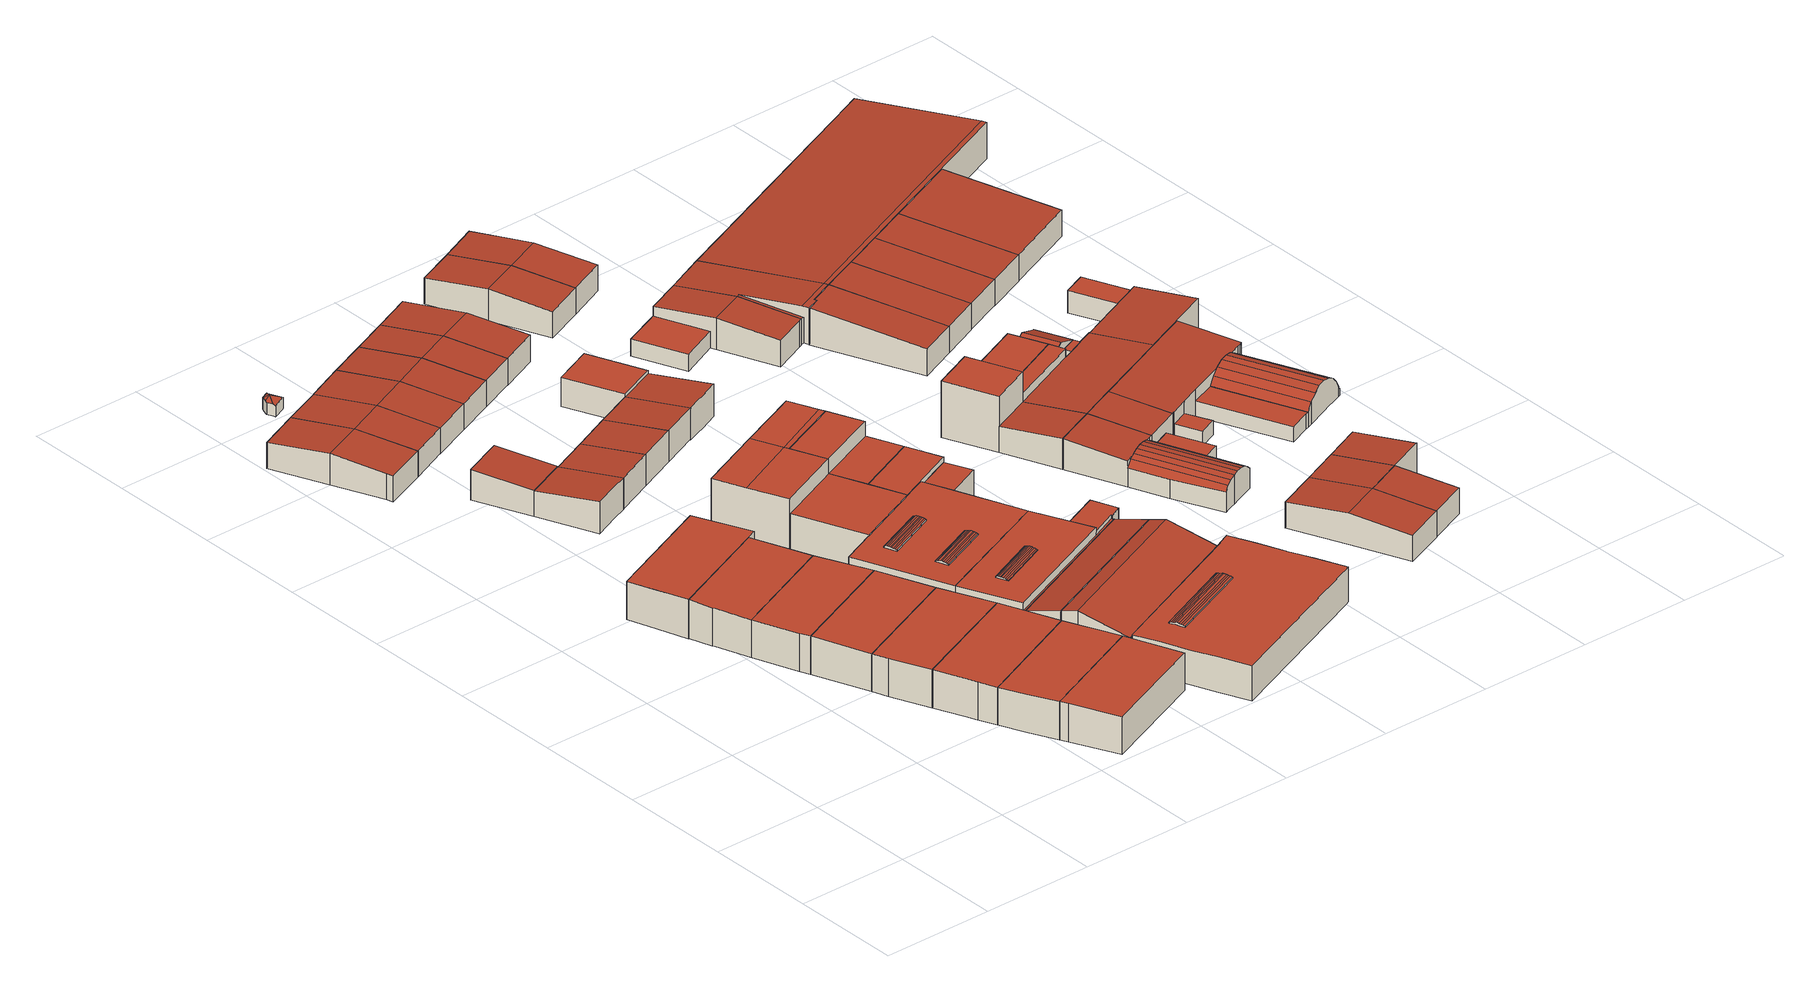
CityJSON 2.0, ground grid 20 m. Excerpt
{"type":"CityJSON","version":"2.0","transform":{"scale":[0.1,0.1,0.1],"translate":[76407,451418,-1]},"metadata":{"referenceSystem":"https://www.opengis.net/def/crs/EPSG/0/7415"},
"CityObjects":{
"building1":{"type":"Building","attributes":{"Volume":1562.46,"Dakoppervlakte":228.52,"Muuroppervlakte":434.04,"Vloeroppervlakte":228.46,"hoogte_Z_max_in_m_NAP":7.03,"GEB_DOEL":"industriefunctie","dateOfConstruction":"1996-01-01","measuredHeight":6.96},"geometry":[{"type":"Solid","lod":"2","boundaries":[[[[0,1,2,3,4,5]],[[6,7,8,9,10,11]],[[10,2,1,11]],[[0,6,11,1]],[[0,5,7,6]],[[3,9,8,7,5,4]],[[3,2,10,9]]]],"semantics":{"surfaces":[{"type":"GroundSurface"},{"type":"RoofSurface"},{"type":"WallSurface"}],"values":[[0,1,2,2,2,2,2]]}}]},
"building2":{"type":"Building","attributes":{"Volume":1668.75,"Dakoppervlakte":241.61,"Muuroppervlakte":456.11,"Vloeroppervlakte":241.54,"hoogte_Z_max_in_m_NAP":7.03,"GEB_DOEL":"industriefunctie","dateOfConstruction":"1996-01-01","measuredHeight":7.04},"geometry":[{"type":"MultiSurface","lod":"2","boundaries":[[[12,13,14,15,16,17]],[[6,11,18,19,20,21]],[[18,11,6,15,14,13]],[[15,6,20,17,16]],[[17,20,19,12]],[[18,13,12,19]]],"semantics":{"surfaces":[{"type":"GroundSurface"},{"type":"RoofSurface"},{"type":"WallSurface"}],"values":[0,1,2,2,2,2]}}]},
"building3":{"type":"Building","attributes":{"Volume":1517.01,"Dakoppervlakte":223.71,"Muuroppervlakte":431.22,"Vloeroppervlakte":223.69,"hoogte_Z_max_in_m_NAP":6.96,"GEB_DOEL":"industriefunctie","dateOfConstruction":"1996-01-01","measuredHeight":6.87},"geometry":[{"type":"Solid","lod":"2","boundaries":[[[[22,3,2,23,24]],[[25,26,27,10,9]],[[9,3,22,25]],[[25,22,24,26]],[[24,23,27,26]],[[27,23,2,10]],[[3,9,10,2]]]],"semantics":{"surfaces":[{"type":"GroundSurface"},{"type":"RoofSurface"},{"type":"WallSurface"}],"values":[[0,1,2,2,2,2,2]]}}]},
"building4":{"type":"Building","attributes":{"Volume":905.17,"Dakoppervlakte":177.98,"Muuroppervlakte":297.05,"Vloeroppervlakte":177.19,"hoogte_Z_max_in_m_NAP":5.6,"GEB_DOEL":"industriefunctie","dateOfConstruction":"1979-01-01","measuredHeight":5.62},"geometry":[{"type":"Solid","lod":"2","boundaries":[[[[28,29,30,31,32,33,34]],[[35,36,37,38,39]],[[40,36,35,41]],[[29,28,37,36]],[[28,34,38,37]],[[35,39,33,32,31,41]],[[31,30,40,41]],[[30,29,36,40]],[[34,33,39,38]]]],"semantics":{"surfaces":[{"type":"GroundSurface"},{"type":"RoofSurface"},{"type":"WallSurface"}],"values":[[0,1,1,2,2,2,2,2,2]]}}]},
"building5":{"type":"Building","attributes":{"Volume":1539.2,"Dakoppervlakte":227.46,"Muuroppervlakte":435.31,"Vloeroppervlakte":227.43,"hoogte_Z_max_in_m_NAP":6.96,"GEB_DOEL":"industriefunctie","dateOfConstruction":"1996-01-01","measuredHeight":6.85},"geometry":[{"type":"Solid","lod":"2","boundaries":[[[[24,23,42,43]],[[26,44,45,27]],[[24,43,44,26]],[[43,42,45,44]],[[45,42,23,27]],[[23,24,26,27]]]],"semantics":{"surfaces":[{"type":"GroundSurface"},{"type":"RoofSurface"},{"type":"WallSurface"}],"values":[[0,1,2,2,2,2]]}}]},
"building6":{"type":"Building","attributes":{"Volume":1567.05,"Dakoppervlakte":229.56,"Muuroppervlakte":441.55,"Vloeroppervlakte":229.5,"hoogte_Z_max_in_m_NAP":7.03,"GEB_DOEL":"industriefunctie","dateOfConstruction":"1996-01-01","measuredHeight":6.94},"geometry":[{"type":"Solid","lod":"2","boundaries":[[[[46,47,48,43,42]],[[45,44,49,50,51]],[[47,46,51,50]],[[46,42,45,51]],[[42,43,44,45]],[[48,49,44,43]],[[49,48,47,50]]]],"semantics":{"surfaces":[{"type":"GroundSurface"},{"type":"RoofSurface"},{"type":"WallSurface"}],"values":[[0,1,2,2,2,2,2]]}}]},
"building7":{"type":"Building","attributes":{"Volume":1634.82,"Dakoppervlakte":240.59,"Muuroppervlakte":446.37,"Vloeroppervlakte":240.53,"hoogte_Z_max_in_m_NAP":7.03,"GEB_DOEL":"industriefunctie","dateOfConstruction":"1996-01-01","measuredHeight":6.92},"geometry":[{"type":"Solid","lod":"2","boundaries":[[[[46,52,53,54,55,47]],[[56,57,58,59,51,50]],[[53,52,59,58]],[[59,52,46,51]],[[47,50,51,46]],[[54,57,56,50,47,55]],[[54,53,58,57]]]],"semantics":{"surfaces":[{"type":"GroundSurface"},{"type":"RoofSurface"},{"type":"WallSurface"}],"values":[[0,1,2,2,2,2,2]]}}]},
"building8":{"type":"Building","attributes":{"Volume":1538.83,"Dakoppervlakte":227.59,"Muuroppervlakte":435.16,"Vloeroppervlakte":227.54,"hoogte_Z_max_in_m_NAP":7.02,"GEB_DOEL":"industriefunctie","dateOfConstruction":"1996-01-01","measuredHeight":6.88},"geometry":[{"type":"Solid","lod":"2","boundaries":[[[[53,52,60,61,62]],[[58,63,64,65,59]],[[61,60,65,64]],[[60,52,59,65]],[[59,52,53,58]],[[64,63,58,53,62,61]]]],"semantics":{"surfaces":[{"type":"GroundSurface"},{"type":"RoofSurface"},{"type":"WallSurface"}],"values":[[0,1,2,2,2,2]]}}]},
"building9":{"type":"Building","attributes":{"Volume":1513.69,"Dakoppervlakte":223.94,"Muuroppervlakte":430.21,"Vloeroppervlakte":223.88,"hoogte_Z_max_in_m_NAP":7.02,"GEB_DOEL":"industriefunctie","dateOfConstruction":"1979-01-01","measuredHeight":6.87},"geometry":[{"type":"Solid","lod":"2","boundaries":[[[[66,67,61,60,68]],[[69,70,71,65,64]],[[67,66,70,69]],[[66,68,71,70]],[[71,68,60,65]],[[61,64,65,60]],[[61,67,69,64]]]],"semantics":{"surfaces":[{"type":"GroundSurface"},{"type":"RoofSurface"},{"type":"WallSurface"}],"values":[[0,1,2,2,2,2,2]]}}]},
"building10":{"type":"Building","attributes":{"Volume":853.48,"Dakoppervlakte":167.11,"Muuroppervlakte":293.82,"Vloeroppervlakte":166.37,"hoogte_Z_max_in_m_NAP":5.6,"GEB_DOEL":"industriefunctie","dateOfConstruction":"1979-01-01","measuredHeight":5.64},"geometry":[{"type":"Solid","lod":"2","boundaries":[[[[72,73,74,33,32,31]],[[75,35,39,76]],[[35,75,77,41]],[[33,74,76,39]],[[72,31,41,77]],[[32,35,41,31]],[[76,74,73,72,77,75]],[[32,33,39,35]]]],"semantics":{"surfaces":[{"type":"GroundSurface"},{"type":"RoofSurface"},{"type":"WallSurface"}],"values":[[0,1,1,2,2,2,2,2]]}}]},
"building11":{"type":"Building","attributes":{"Volume":15.97,"Dakoppervlakte":7.86,"Muuroppervlakte":21.62,"Vloeroppervlakte":6.71,"hoogte_Z_max_in_m_NAP":3.51,"GEB_DOEL":"onbekend","dateOfConstruction":"1981-01-01","measuredHeight":2.93},"geometry":[{"type":"Solid","lod":"2","boundaries":[[[[78,79,80,81,82,83,84,85,86,87]],[[88,89,90,91]],[[89,88,92,93]],[[88,94,92]],[[95,94,88,96]],[[91,97,98,96,88]],[[94,95,86,85,84,83,93,92]],[[81,90,89,93,83,82]],[[97,91,90,81,80,79]],[[97,79,78,98]],[[96,98,78,87]],[[87,86,95,96]]]],"semantics":{"surfaces":[{"type":"GroundSurface"},{"type":"RoofSurface"},{"type":"WallSurface"}],"values":[[0,1,1,1,1,1,2,2,2,2,2,2]]}}]},
"building12":{"type":"Building","attributes":{"Volume":902.67,"Dakoppervlakte":175.82,"Muuroppervlakte":318.21,"Vloeroppervlakte":175.08,"hoogte_Z_max_in_m_NAP":5.71,"GEB_DOEL":"industriefunctie","dateOfConstruction":"1979-01-01","measuredHeight":5.74},"geometry":[{"type":"Solid","lod":"2","boundaries":[[[[99,100,101,102,103,104,105,106,107]],[[108,109,110,111,112,113,114]],[[115,116,117,118]],[[106,105,114,113]],[[107,106,113,112]],[[109,108,102,101,100,110]],[[105,104,118,117,114]],[[104,103,115,118]],[[103,102,108,116,115]],[[114,117,116,108]],[[99,107,112,111,110,100]]]],"semantics":{"surfaces":[{"type":"GroundSurface"},{"type":"RoofSurface"},{"type":"WallSurface"}],"values":[[0,1,1,2,2,2,2,2,2,2,2]]}}]},
"building13":{"type":"Building","attributes":{"Volume":882.62,"Dakoppervlakte":172.39,"Muuroppervlakte":296.87,"Vloeroppervlakte":171.62,"hoogte_Z_max_in_m_NAP":5.6,"GEB_DOEL":"industriefunctie","dateOfConstruction":"1979-01-01","measuredHeight":5.66},"geometry":[{"type":"Solid","lod":"2","boundaries":[[[[119,120,121,122,123,124,125]],[[126,75,76,127]],[[128,129,77,75,126]],[[128,125,124,123,77,129]],[[121,120,127,76]],[[119,126,127,120]],[[77,123,122,121,76,75]],[[126,119,125,128]]]],"semantics":{"surfaces":[{"type":"GroundSurface"},{"type":"RoofSurface"},{"type":"WallSurface"}],"values":[[0,1,1,2,2,2,2,2]]}}]},
"building14":{"type":"Building","attributes":{"Volume":425.52,"Dakoppervlakte":84.52,"Muuroppervlakte":189.21,"Vloeroppervlakte":84.07,"hoogte_Z_max_in_m_NAP":5.71,"GEB_DOEL":"industriefunctie","dateOfConstruction":"1979-01-01","measuredHeight":5.64},"geometry":[{"type":"Solid","lod":"2","boundaries":[[[[130,131,132,133]],[[113,112,134,135]],[[130,133,135,134]],[[132,113,135,133]],[[132,131,112,113]],[[131,130,134,112]]]],"semantics":{"surfaces":[{"type":"GroundSurface"},{"type":"RoofSurface"},{"type":"WallSurface"}],"values":[[0,1,2,2,2,2]]}}]},
"building15":{"type":"Building","attributes":{"Volume":1717.06,"Dakoppervlakte":177.05,"Muuroppervlakte":515.59,"Vloeroppervlakte":177.04,"hoogte_Z_max_in_m_NAP":9.64,"GEB_DOEL":"industriefunctie - woonfunctie","dateOfConstruction":"1997-01-01","measuredHeight":9.72},"geometry":[{"type":"Solid","lod":"2","boundaries":[[[[136,137,138,139,140,141,142]],[[143,144,145,146,147]],[[148,149,147,146]],[[136,142,149,148]],[[149,142,141,140,143,147]],[[144,143,140,139]],[[136,148,146,145,144,139,138,137]]]],"semantics":{"surfaces":[{"type":"GroundSurface"},{"type":"RoofSurface"},{"type":"WallSurface"}],"values":[[0,1,1,2,2,2,2]]}}]},
"building16":{"type":"Building","attributes":{"Volume":850.98,"Dakoppervlakte":166.05,"Muuroppervlakte":294.54,"Vloeroppervlakte":165.32,"hoogte_Z_max_in_m_NAP":5.6,"GEB_DOEL":"industriefunctie","dateOfConstruction":"1979-01-01","measuredHeight":5.66},"geometry":[{"type":"Solid","lod":"2","boundaries":[[[[150,120,119,125,151,152]],[[153,126,127,154]],[[128,126,153,155]],[[120,150,154,127]],[[151,125,128,155]],[[119,126,128,125]],[[154,150,152,151,155,153]],[[119,120,127,126]]]],"semantics":{"surfaces":[{"type":"GroundSurface"},{"type":"RoofSurface"},{"type":"WallSurface"}],"values":[[0,1,1,2,2,2,2,2]]}}]},
"building17":{"type":"Building","attributes":{"Volume":1234,"Dakoppervlakte":177.15,"Muuroppervlakte":370.9,"Vloeroppervlakte":177.14,"hoogte_Z_max_in_m_NAP":7.04,"GEB_DOEL":"industriefunctie","dateOfConstruction":"1997-01-01","measuredHeight":7.05},"geometry":[{"type":"Solid","lod":"2","boundaries":[[[[156,157,158,159]],[[160,161,162,163]],[[160,156,159,161]],[[159,158,162,161]],[[157,163,162,158]],[[157,156,160,163]]]],"semantics":{"surfaces":[{"type":"GroundSurface"},{"type":"RoofSurface"},{"type":"WallSurface"}],"values":[[0,1,2,2,2,2]]}}]},
"building18":{"type":"Building","attributes":{"Volume":441.19,"Dakoppervlakte":87.61,"Muuroppervlakte":192.04,"Vloeroppervlakte":87.15,"hoogte_Z_max_in_m_NAP":5.71,"GEB_DOEL":"industriefunctie","dateOfConstruction":"1979-01-01","measuredHeight":5.64},"geometry":[{"type":"Solid","lod":"2","boundaries":[[[[133,164,165,130]],[[135,134,166,167]],[[134,135,133,130]],[[166,134,130,165]],[[167,166,165,164]],[[164,133,135,167]]]],"semantics":{"surfaces":[{"type":"GroundSurface"},{"type":"RoofSurface"},{"type":"WallSurface"}],"values":[[0,1,2,2,2,2]]}}]},
"building19":{"type":"Building","attributes":{"Volume":3288.08,"Dakoppervlakte":493.2,"Muuroppervlakte":681.12,"Vloeroppervlakte":491.87,"hoogte_Z_max_in_m_NAP":7.22,"GEB_DOEL":"industriefunctie","dateOfConstruction":"1999-01-01","measuredHeight":7.23},"geometry":[{"type":"Solid","lod":"2","boundaries":[[[[168,159,158,169,170,171,172,173,174]],[[175,176,177,178,179,180,181],[182,183,184,185],[186,187,188,189,190]],[[191,192,193,194]],[[193,195,196,194]],[[196,195,197,198]],[[199,198,197,200]],[[201,202,203,204]],[[203,205,206,204]],[[205,207,208,206]],[[192,191,208,207]],[[209,210,211,212]],[[213,211,210,214]],[[214,215,216,213]],[[216,215,217,218]],[[218,217,219,220]],[[221,220,219,222]],[[223,224,221,222]],[[225,226,224,223]],[[227,228,229,230]],[[168,174,179,178]],[[174,173,180,179]],[[173,172,228,181,180]],[[159,168,178,177,176,175,227,169,158]],[[195,193,189,188,200,197]],[[199,200,188,187]],[[208,191,194,196,198,199,187,186,201,204,206]],[[202,201,186,190]],[[207,205,203,202,190,189,193,192]],[[219,217,215,214,210,209,182,185,225,223,222]],[[225,185,184,226]],[[216,218,220,221,224,226,184,183,212,211,213]],[[227,230,170,169]],[[171,229,228,172]],[[229,171,170,230]],[[181,228,227,175]],[[212,183,182,209]]]],"semantics":{"surfaces":[{"type":"GroundSurface"},{"type":"RoofSurface"},{"type":"WallSurface"}],"values":[[0,1,1,1,1,1,1,1,1,1,1,1,1,1,1,1,1,1,1,2,2,2,2,2,2,2,2,2,2,2,2,2,2,2,2,2]]}}]},
"building20":{"type":"Building","attributes":{"Volume":2212.29,"Dakoppervlakte":337.2,"Muuroppervlakte":584.91,"Vloeroppervlakte":336.51,"hoogte_Z_max_in_m_NAP":7.07,"GEB_DOEL":"industriefunctie","dateOfConstruction":"1999-01-01","measuredHeight":7.04},"geometry":[{"type":"Solid","lod":"2","boundaries":[[[[231,232,174,173,233,234,235,236,237]],[[238,180,179,239,240],[241,242,243,244,245]],[[246,247,248,249]],[[250,249,248,251]],[[250,251,252,253]],[[253,252,254,255]],[[256,257,255,254]],[[257,256,258,259]],[[259,258,260,261]],[[262,247,246,263]],[[264,265,266,267,268,269]],[[270,271,272,273,274,275]],[[179,180,173,174]],[[174,232,272,239,179]],[[233,173,180,238,269]],[[256,254,252,251,248,241,245,260,258]],[[260,245,244,261]],[[250,253,255,257,259,261,244,243,263,246,249]],[[262,263,243,242]],[[262,242,241,248,247]],[[234,233,269,268]],[[234,268,267,235]],[[232,231,273,272]],[[231,237,274,273]],[[237,236,275,274]],[[264,271,270,265]],[[275,266,265,270]],[[240,239,272,271,264]],[[269,238,240,264]],[[236,235,267,266,275]]]],"semantics":{"surfaces":[{"type":"GroundSurface"},{"type":"RoofSurface"},{"type":"WallSurface"}],"values":[[0,1,1,1,1,1,1,1,1,1,1,1,2,2,2,2,2,2,2,2,2,2,2,2,2,2,2,2,2,2]]}}]},
"building21":{"type":"Building","attributes":{"Volume":1125.1,"Dakoppervlakte":189.52,"Muuroppervlakte":443.84,"Vloeroppervlakte":183.14,"hoogte_Z_max_in_m_NAP":7.12,"GEB_DOEL":"industriefunctie","dateOfConstruction":"1991-01-01","measuredHeight":6.96},"geometry":[{"type":"Solid","lod":"2","boundaries":[[[[276,277,278,279]],[[280,274,273,281]],[[279,278,274,280]],[[278,277,273,274]],[[276,281,273,277]],[[276,279,280,281]]]],"semantics":{"surfaces":[{"type":"GroundSurface"},{"type":"RoofSurface"},{"type":"WallSurface"}],"values":[[0,1,2,2,2,2]]}}]},
"building22":{"type":"Building","attributes":{"Volume":808.72,"Dakoppervlakte":158.18,"Muuroppervlakte":290.56,"Vloeroppervlakte":157.48,"hoogte_Z_max_in_m_NAP":5.6,"GEB_DOEL":"industriefunctie","dateOfConstruction":"1979-01-01","measuredHeight":5.65},"geometry":[{"type":"Solid","lod":"2","boundaries":[[[[282,283,284,150,152,151]],[[285,153,154,286]],[[153,285,287,155]],[[150,284,286,154]],[[151,155,287,282]],[[152,153,155,151]],[[286,284,283,282,287,285]],[[152,150,154,153]]]],"semantics":{"surfaces":[{"type":"GroundSurface"},{"type":"RoofSurface"},{"type":"WallSurface"}],"values":[[0,1,1,2,2,2,2,2]]}}]},
"building23":{"type":"Building","attributes":{"Volume":2409.88,"Dakoppervlakte":368.52,"Muuroppervlakte":531.89,"Vloeroppervlakte":356.12,"hoogte_Z_max_in_m_NAP":7.89,"GEB_DOEL":"industriefunctie","dateOfConstruction":"1991-01-01","measuredHeight":7.76},"geometry":[{"type":"Solid","lod":"2","boundaries":[[[[288,289,290,291,292,293]],[[294,295,296,297]],[[281,297,296,280]],[[293,292,295,294]],[[289,281,280,290]],[[297,281,289,288]],[[280,296,295,292,291,290]],[[288,293,294,297]]]],"semantics":{"surfaces":[{"type":"GroundSurface"},{"type":"RoofSurface"},{"type":"WallSurface"}],"values":[[0,1,1,2,2,2,2,2]]}}]},
"building24":{"type":"Building","attributes":{"Volume":425.64,"Dakoppervlakte":84.41,"Muuroppervlakte":189.4,"Vloeroppervlakte":83.96,"hoogte_Z_max_in_m_NAP":5.71,"GEB_DOEL":"industriefunctie","dateOfConstruction":"1979-01-01","measuredHeight":5.64},"geometry":[{"type":"Solid","lod":"2","boundaries":[[[[298,299,165,164]],[[300,167,166,301]],[[164,167,300,298]],[[167,164,165,166]],[[166,165,299,301]],[[299,298,300,301]]]],"semantics":{"surfaces":[{"type":"GroundSurface"},{"type":"RoofSurface"},{"type":"WallSurface"}],"values":[[0,1,2,2,2,2]]}}]},
"building25":{"type":"Building","attributes":{"Volume":4229.2,"Dakoppervlakte":768.97,"Muuroppervlakte":672.12,"Vloeroppervlakte":677.58,"hoogte_Z_max_in_m_NAP":6.7,"GEB_DOEL":"industriefunctie","dateOfConstruction":"1983-01-01","measuredHeight":6.69},"geometry":[{"type":"MultiSurface","lod":"2","boundaries":[[[302,303,304,305,306,307,308,309,310,311,312,313,314,315,316]],[[317,318,319,320,321,322,323,324,325,326,327,328,329,330,331]],[[332,333,334,335]],[[334,336,337,335]],[[338,339,340,341]],[[338,342,343,339]],[[343,342,344,345]],[[346,345,344,347]],[[332,346,347,333]],[[348,349,337,336]],[[350,295,294,351]],[[352,353,354,355,356,357,358]],[[336,334,356,355,348]],[[355,354,349,348]],[[332,335,337,349,354,353,352,340,339,343,345,346]],[[340,352,358,341]],[[347,344,342,338,341,358,357,356,334,333]],[[310,309,294,295]],[[351,320,319,350]],[[319,318,295,350]],[[324,304,303,302,326,325]],[[324,323,322,321,320,351,308,307,306,305,304]],[[295,318,317,311,310]],[[312,311,317,331]],[[328,327,326,302,316,315,314,313,312,331,329]],[[294,309,308,351]]],"semantics":{"surfaces":[{"type":"GroundSurface"},{"type":"RoofSurface"},{"type":"WallSurface"}],"values":[0,1,1,1,1,1,1,1,1,1,1,1,2,2,2,2,2,2,2,2,2,2,2,2,2,2]}}]},
"building26":{"type":"Building","attributes":{"Volume":797.2,"Dakoppervlakte":82.65,"Muuroppervlakte":366.94,"Vloeroppervlakte":82.65,"hoogte_Z_max_in_m_NAP":9.64,"GEB_DOEL":"industriefunctie","dateOfConstruction":"1997-01-01","measuredHeight":9.66},"geometry":[{"type":"Solid","lod":"2","boundaries":[[[[359,360,361,362,363,364]],[[145,365,366,146]],[[148,146,366,367]],[[367,366,365,359,364,363]],[[363,362,148,367]],[[145,146,148,362,361,360]],[[360,359,365,145]]]],"semantics":{"surfaces":[{"type":"GroundSurface"},{"type":"RoofSurface"},{"type":"WallSurface"}],"values":[[0,1,1,2,2,2,2]]}}]},
"building27":{"type":"Building","attributes":{"Volume":797.39,"Dakoppervlakte":82.94,"Muuroppervlakte":366.31,"Vloeroppervlakte":82.94,"hoogte_Z_max_in_m_NAP":9.63,"GEB_DOEL":"industriefunctie","dateOfConstruction":"1997-01-01","measuredHeight":9.64},"geometry":[{"type":"Solid","lod":"2","boundaries":[[[[359,368,157,360]],[[144,369,365,145]],[[157,368,369,144]],[[365,369,368,359]],[[360,145,365,359]],[[360,157,144,145]]]],"semantics":{"surfaces":[{"type":"GroundSurface"},{"type":"RoofSurface"},{"type":"WallSurface"}],"values":[[0,1,2,2,2,2]]}}]},
"building28":{"type":"Building","attributes":{"Volume":583.56,"Dakoppervlakte":83.16,"Muuroppervlakte":267.58,"Vloeroppervlakte":83.16,"hoogte_Z_max_in_m_NAP":7.04,"GEB_DOEL":"industriefunctie","dateOfConstruction":"1997-01-01","measuredHeight":7.06},"geometry":[{"type":"Solid","lod":"2","boundaries":[[[[368,370,371,157]],[[372,163,373,374]],[[368,157,163,372]],[[157,371,373,163]],[[373,371,370,374]],[[372,374,370,368]]]],"semantics":{"surfaces":[{"type":"GroundSurface"},{"type":"RoofSurface"},{"type":"WallSurface"}],"values":[[0,1,2,2,2,2]]}}]},
"building29":{"type":"Building","attributes":{"Volume":572.8,"Dakoppervlakte":82.81,"Muuroppervlakte":263.32,"Vloeroppervlakte":82.81,"hoogte_Z_max_in_m_NAP":6.96,"GEB_DOEL":"industriefunctie","dateOfConstruction":"1997-01-01","measuredHeight":6.96},"geometry":[{"type":"Solid","lod":"2","boundaries":[[[[370,170,158,371]],[[162,375,374,373]],[[373,374,370,371]],[[371,158,162,373]],[[162,158,170,375]],[[374,375,170,370]]]],"semantics":{"surfaces":[{"type":"GroundSurface"},{"type":"RoofSurface"},{"type":"WallSurface"}],"values":[[0,1,2,2,2,2]]}}]},
"building30":{"type":"Building","attributes":{"Volume":885.84,"Dakoppervlakte":169.38,"Muuroppervlakte":302.31,"Vloeroppervlakte":168.63,"hoogte_Z_max_in_m_NAP":5.6,"GEB_DOEL":"industriefunctie","dateOfConstruction":"1979-01-01","measuredHeight":5.77},"geometry":[{"type":"Solid","lod":"2","boundaries":[[[[376,377,378,379,380,381]],[[382,285,286,383]],[[285,382,384,287]],[[379,378,383,286]],[[376,381,287,384]],[[381,380,285,287]],[[383,378,377,376,384,382]],[[380,379,286,285]]]],"semantics":{"surfaces":[{"type":"GroundSurface"},{"type":"RoofSurface"},{"type":"WallSurface"}],"values":[[0,1,1,2,2,2,2,2]]}}]},
"building31":{"type":"Building","attributes":{"Volume":898.04,"Dakoppervlakte":172.24,"Muuroppervlakte":321.4,"Vloeroppervlakte":171.79,"hoogte_Z_max_in_m_NAP":5.71,"GEB_DOEL":"industriefunctie","dateOfConstruction":"1979-01-01","measuredHeight":5.82},"geometry":[{"type":"Solid","lod":"2","boundaries":[[[[385,386,387,388,389,390,391,392]],[[301,393,394,395,396,300]],[[397,398,399,400]],[[396,395,392,391]],[[300,388,387,301]],[[397,400,389,388,300]],[[390,399,398,396,391]],[[399,390,389,400]],[[300,396,398,397]],[[392,395,394,393,301,387,386,385]]]],"semantics":{"surfaces":[{"type":"GroundSurface"},{"type":"RoofSurface"},{"type":"WallSurface"}],"values":[[0,1,1,2,2,2,2,2,2,2]]}}]},
"building32":{"type":"Building","attributes":{"Volume":873.83,"Dakoppervlakte":170.66,"Muuroppervlakte":297.15,"Vloeroppervlakte":169.91,"hoogte_Z_max_in_m_NAP":5.59,"GEB_DOEL":"industriefunctie","dateOfConstruction":"1979-01-01","measuredHeight":5.66},"geometry":[{"type":"Solid","lod":"2","boundaries":[[[[401,402,403,404,405,406]],[[407,408,409,410]],[[411,410,409,412]],[[401,406,408,407]],[[404,403,411,412]],[[402,410,411,403]],[[408,406,405,404,412,409]],[[402,401,407,410]]]],"semantics":{"surfaces":[{"type":"GroundSurface"},{"type":"RoofSurface"},{"type":"WallSurface"}],"values":[[0,1,1,2,2,2,2,2]]}}]},
"building33":{"type":"Building","attributes":{"Volume":848.44,"Dakoppervlakte":165.98,"Muuroppervlakte":294.59,"Vloeroppervlakte":165.25,"hoogte_Z_max_in_m_NAP":5.59,"GEB_DOEL":"industriefunctie","dateOfConstruction":"1979-01-01","measuredHeight":5.65},"geometry":[{"type":"Solid","lod":"2","boundaries":[[[[404,413,414,415,406,405]],[[408,416,417,409]],[[412,409,417,418]],[[406,415,416,408]],[[404,412,418,413]],[[404,405,409,412]],[[416,415,414,413,418,417]],[[405,406,408,409]]]],"semantics":{"surfaces":[{"type":"GroundSurface"},{"type":"RoofSurface"},{"type":"WallSurface"}],"values":[[0,1,1,2,2,2,2,2]]}}]},
"building34":{"type":"Building","attributes":{"Volume":1015.88,"Dakoppervlakte":228.6,"Muuroppervlakte":337.72,"Vloeroppervlakte":227.99,"hoogte_Z_max_in_m_NAP":5.59,"GEB_DOEL":"industriefunctie","dateOfConstruction":"1979-01-01","measuredHeight":5.68},"geometry":[{"type":"Solid","lod":"2","boundaries":[[[[419,420,421,422,423,424,425,426,427,428]],[[429,430,431,432,433]],[[430,434,435,431]],[[436,437,438,439]],[[421,420,433,432]],[[420,419,429,433]],[[429,419,428,427,434,430]],[[434,427,426,439,435]],[[426,425,436,439]],[[436,425,424,437]],[[424,423,438,437]],[[422,431,435,439,438,423]],[[431,422,421,432]]]],"semantics":{"surfaces":[{"type":"GroundSurface"},{"type":"RoofSurface"},{"type":"WallSurface"}],"values":[[0,1,1,1,2,2,2,2,2,2,2,2,2]]}}]},
"building35":{"type":"Building","attributes":{"Volume":1253.05,"Dakoppervlakte":167.87,"Muuroppervlakte":481.36,"Vloeroppervlakte":167.56,"hoogte_Z_max_in_m_NAP":10.09,"GEB_DOEL":"industriefunctie","dateOfConstruction":"1979-01-01","measuredHeight":10.09},"geometry":[{"type":"Solid","lod":"2","boundaries":[[[[440,441,442,443,444,445]],[[446,447,448,449]],[[450,451,452,453]],[[444,443,448,447]],[[443,442,449,448]],[[447,446,445,444]],[[449,442,441,451,450]],[[451,441,440,452]],[[453,452,440,445,446]],[[449,450,453,446]]]],"semantics":{"surfaces":[{"type":"GroundSurface"},{"type":"RoofSurface"},{"type":"WallSurface"}],"values":[[0,1,1,2,2,2,2,2,2,2]]}}]},
"building36":{"type":"Building","attributes":{"Volume":1103.07,"Dakoppervlakte":242.94,"Muuroppervlakte":317.99,"Vloeroppervlakte":226.51,"hoogte_Z_max_in_m_NAP":5.63,"GEB_DOEL":"industriefunctie","dateOfConstruction":"1979-01-01","measuredHeight":5.58},"geometry":[{"type":"Solid","lod":"2","boundaries":[[[[454,455,456,457,444,443,458,459,460,461,462,463,464,465,466]],[[467,468,448,447,469,470,471]],[[472,473,474,475,476]],[[472,476,477,478,470]],[[478,477,479,480]],[[481,480,479,482]],[[483,484,481,482]],[[483,485,486,484]],[[487,488,471,486,485]],[[488,487,489,490,491]],[[458,443,448,468,491]],[[444,447,448,443]],[[469,447,444,457,473]],[[464,463,462,461,460,489,487,485,483,482,479,465]],[[490,489,460,459,458,491]],[[473,457,456,474]],[[474,456,455,475]],[[476,475,455,454,466,465,479,477]],[[473,472,470,469]],[[471,488,467]],[[468,467,488,491]],[[480,481,484,486,471,470,478]]]],"semantics":{"surfaces":[{"type":"GroundSurface"},{"type":"RoofSurface"},{"type":"WallSurface"}],"values":[[0,1,1,1,1,1,1,1,1,1,2,2,2,2,2,2,2,2,2,2,2,2]]}}]},
"building37":{"type":"Building","attributes":{"Volume":906.35,"Dakoppervlakte":175.66,"Muuroppervlakte":301.79,"Vloeroppervlakte":174.96,"hoogte_Z_max_in_m_NAP":5.71,"GEB_DOEL":"industriefunctie","dateOfConstruction":"1979-01-01","measuredHeight":5.67},"geometry":[{"type":"Solid","lod":"2","boundaries":[[[[492,493,494,495,496,497]],[[498,499,500,501]],[[502,501,500,503]],[[493,492,502,503]],[[496,495,499,498]],[[495,494,500,499]],[[502,492,497,496,498,501]],[[494,493,503,500]]]],"semantics":{"surfaces":[{"type":"GroundSurface"},{"type":"RoofSurface"},{"type":"WallSurface"}],"values":[[0,1,1,2,2,2,2,2]]}}]},
"building38":{"type":"Building","attributes":{"Volume":109.17,"Dakoppervlakte":32.91,"Muuroppervlakte":82.28,"Vloeroppervlakte":32.91,"hoogte_Z_max_in_m_NAP":3.34,"GEB_DOEL":"onbekend","dateOfConstruction":"2017-01-01","measuredHeight":3.32},"geometry":[{"type":"Solid","lod":"2","boundaries":[[[[504,505,506,459]],[[507,508,509,510]],[[504,459,508,507]],[[459,506,509,508]],[[505,510,509,506]],[[505,504,507,510]]]],"semantics":{"surfaces":[{"type":"GroundSurface"},{"type":"RoofSurface"},{"type":"WallSurface"}],"values":[[0,1,2,2,2,2]]}}]},
"building39":{"type":"Building","attributes":{"Volume":1028.62,"Dakoppervlakte":183.99,"Muuroppervlakte":348.68,"Vloeroppervlakte":183.26,"hoogte_Z_max_in_m_NAP":6.55,"GEB_DOEL":"industriefunctie","dateOfConstruction":"1979-01-01","measuredHeight":6.6},"geometry":[{"type":"Solid","lod":"2","boundaries":[[[[511,512,513,514,515,516,517,518,519,520]],[[521,522,523,524,525,526,527]],[[528,434,430,529,526,525]],[[429,530,529,430]],[[520,519,528,525]],[[434,518,517,430]],[[514,513,522,521]],[[522,513,512,523]],[[511,524,523,512]],[[511,520,525,524]],[[517,516,429,430]],[[515,530,429,516]],[[530,515,514,521,527,526,529]],[[434,528,519,518]]]],"semantics":{"surfaces":[{"type":"GroundSurface"},{"type":"RoofSurface"},{"type":"WallSurface"}],"values":[[0,1,1,1,2,2,2,2,2,2,2,2,2,2]]}}]},
"building40":{"type":"Building","attributes":{"Volume":407.92,"Dakoppervlakte":80.23,"Muuroppervlakte":186.52,"Vloeroppervlakte":79.94,"hoogte_Z_max_in_m_NAP":5.63,"GEB_DOEL":"industriefunctie","dateOfConstruction":"1979-01-01","measuredHeight":5.57},"geometry":[{"type":"Solid","lod":"2","boundaries":[[[[531,532,533,534]],[[468,535,536,448]],[[531,534,468,448]],[[534,533,535,468]],[[532,536,535,533]],[[532,531,448,536]]]],"semantics":{"surfaces":[{"type":"GroundSurface"},{"type":"RoofSurface"},{"type":"WallSurface"}],"values":[[0,1,2,2,2,2]]}}]},
"building41":{"type":"Building","attributes":{"Volume":868.85,"Dakoppervlakte":154.18,"Muuroppervlakte":318.14,"Vloeroppervlakte":153.63,"hoogte_Z_max_in_m_NAP":6.48,"GEB_DOEL":"industriefunctie - overige gebruiksfunctie","dateOfConstruction":"1979-01-01","measuredHeight":6.54},"geometry":[{"type":"Solid","lod":"2","boundaries":[[[[537,538,539,540,541,542]],[[521,543,544,524,523,522]],[[541,540,543,521]],[[544,539,538,524]],[[537,523,524,538]],[[522,523,537,542]],[[540,539,544,543]],[[521,522,542,541]]]],"semantics":{"surfaces":[{"type":"GroundSurface"},{"type":"RoofSurface"},{"type":"WallSurface"}],"values":[[0,1,2,2,2,2,2,2]]}}]},
"building42":{"type":"Building","attributes":{"Volume":424.99,"Dakoppervlakte":82.34,"Muuroppervlakte":190.98,"Vloeroppervlakte":82.02,"hoogte_Z_max_in_m_NAP":5.71,"GEB_DOEL":"industriefunctie","dateOfConstruction":"1979-01-01","measuredHeight":5.67},"geometry":[{"type":"Solid","lod":"2","boundaries":[[[[493,545,546,494]],[[503,500,547,548]],[[503,493,494,500]],[[494,546,547,500]],[[547,546,545,548]],[[545,493,503,548]]]],"semantics":{"surfaces":[{"type":"GroundSurface"},{"type":"RoofSurface"},{"type":"WallSurface"}],"values":[[0,1,2,2,2,2]]}}]},
"building43":{"type":"Building","attributes":{"Volume":425.94,"Dakoppervlakte":82.93,"Muuroppervlakte":190.85,"Vloeroppervlakte":82.61,"hoogte_Z_max_in_m_NAP":5.71,"GEB_DOEL":"industriefunctie","dateOfConstruction":"1981-01-01","measuredHeight":5.65},"geometry":[{"type":"Solid","lod":"2","boundaries":[[[[549,550,551,552]],[[499,553,547,500]],[[549,552,499,500]],[[552,551,553,499]],[[550,547,553,551]],[[549,500,547,550]]]],"semantics":{"surfaces":[{"type":"GroundSurface"},{"type":"RoofSurface"},{"type":"WallSurface"}],"values":[[0,1,2,2,2,2]]}}]},
"building44":{"type":"Building","attributes":{"Volume":824.34,"Dakoppervlakte":160.77,"Muuroppervlakte":327,"Vloeroppervlakte":156.13,"hoogte_Z_max_in_m_NAP":6.2,"GEB_DOEL":"industriefunctie","dateOfConstruction":"1979-01-01","measuredHeight":6.26},"geometry":[{"type":"Solid","lod":"2","boundaries":[[[[554,555,556,557,558,559,560,561,562,563,564,565,566,567]],[[568,569,570,571,572,573]],[[574,575,576,577]],[[575,578,579,576]],[[580,581,582,579,578,583]],[[571,566,565,574,572]],[[570,569,568,555,554,567]],[[562,561,580,583,578,575,564,563]],[[561,560,581,580]],[[559,558,557,556,577,576,579,582,581,560]],[[575,574,565,564]],[[577,556,555,568,573,572,574]],[[567,566,571,570]]]],"semantics":{"surfaces":[{"type":"GroundSurface"},{"type":"RoofSurface"},{"type":"WallSurface"}],"values":[[0,1,1,1,1,2,2,2,2,2,2,2,2]]}}]},
"building45":{"type":"Building","attributes":{"Volume":1559.27,"Dakoppervlakte":300.46,"Muuroppervlakte":440.18,"Vloeroppervlakte":299.58,"hoogte_Z_max_in_m_NAP":6.2,"GEB_DOEL":"industriefunctie","dateOfConstruction":"1979-01-01","measuredHeight":6.16},"geometry":[{"type":"Solid","lod":"2","boundaries":[[[[584,585,443,442,586,587,588,589,590,591,592,593,594,595]],[[596,597,598,599,600,449,448,536,601,602]],[[603,604,605,606]],[[571,607,608,572]],[[598,597,604,591,590]],[[598,590,589,599]],[[589,588,600,599]],[[448,449,442,443]],[[584,595,602,601]],[[596,602,595,594,605]],[[592,591,604,603]],[[605,594,593,606]],[[592,603,606,593]],[[605,604,597,596]],[[608,600,588,587,572]],[[572,587,586,571]],[[586,442,449,607,571]],[[449,600,608,607]],[[601,536,448,443,585,584]]]],"semantics":{"surfaces":[{"type":"GroundSurface"},{"type":"RoofSurface"},{"type":"WallSurface"}],"values":[[0,1,1,1,2,2,2,2,2,2,2,2,2,2,2,2,2,2,2]]}}]},
"building46":{"type":"Building","attributes":{"Volume":866.38,"Dakoppervlakte":153.93,"Muuroppervlakte":316.75,"Vloeroppervlakte":153.38,"hoogte_Z_max_in_m_NAP":6.47,"GEB_DOEL":"industriefunctie","dateOfConstruction":"1979-01-01","measuredHeight":6.53},"geometry":[{"type":"Solid","lod":"2","boundaries":[[[[609,539,538,610]],[[544,611,612,524]],[[538,539,544,524]],[[539,609,611,544]],[[609,610,612,611]],[[610,538,524,612]]]],"semantics":{"surfaces":[{"type":"GroundSurface"},{"type":"RoofSurface"},{"type":"WallSurface"}],"values":[[0,1,2,2,2,2]]}}]},
"building47":{"type":"Building","attributes":{"Volume":417.27,"Dakoppervlakte":81.01,"Muuroppervlakte":189.36,"Vloeroppervlakte":80.69,"hoogte_Z_max_in_m_NAP":5.71,"GEB_DOEL":"industriefunctie","dateOfConstruction":"1979-01-01","measuredHeight":5.66},"geometry":[{"type":"Solid","lod":"2","boundaries":[[[[613,614,546,545]],[[547,615,616,548]],[[613,545,548,616]],[[547,548,545,546]],[[614,615,547,546]],[[613,616,615,614]]]],"semantics":{"surfaces":[{"type":"GroundSurface"},{"type":"RoofSurface"},{"type":"WallSurface"}],"values":[[0,1,2,2,2,2]]}}]},
"building48":{"type":"Building","attributes":{"Volume":2342.81,"Dakoppervlakte":575.67,"Muuroppervlakte":457.62,"Vloeroppervlakte":533.43,"hoogte_Z_max_in_m_NAP":5.63,"GEB_DOEL":"industriefunctie","dateOfConstruction":"1979-01-01","measuredHeight":5.6},"geometry":[{"type":"Solid","lod":"2","boundaries":[[[[617,618,619,620,621,622,623,624,625,626,627,628,629,630,631,632,633,634,585,635,636,637]],[[638,639,640,536,535,641,642,643,644,645,646,647,648,649,650,651]],[[652,653,654,655]],[[656,657,658,659,660]],[[661,662,663,664]],[[665,666,650,661,664]],[[667,668,666,665]],[[669,670,668,667]],[[671,672,673,674]],[[674,673,675,676,645]],[[677,678,676,675]],[[678,677,663,662]],[[679,680,681,682]],[[633,632,652,642,641]],[[643,655,629]],[[643,629,628,644]],[[628,658,644]],[[635,640,639,680,636]],[[635,585,536,640]],[[585,634,535,536]],[[633,641,535,634]],[[630,629,655,654]],[[652,632,631,653]],[[630,654,653,631]],[[655,643,642,652]],[[658,628,627,659]],[[627,626,660,659]],[[626,625,656,660]],[[649,661,650]],[[661,649,648,662]],[[648,647,678,662]],[[647,646,676,678]],[[676,646,645]],[[625,624,673,672,656]],[[617,637,679,682]],[[637,636,680,679]],[[669,682,681,670]],[[671,657,656,672]],[[658,657,671,674,645,644]],[[651,650,666,668]],[[670,638,651,668]],[[638,670,681,680,639]],[[673,624,623,622,621,620,619,618,617,682,669,667,665,664,663,677,675]]]],"semantics":{"surfaces":[{"type":"GroundSurface"},{"type":"RoofSurface"},{"type":"WallSurface"}],"values":[[0,1,1,1,1,1,1,1,1,1,1,1,1,2,2,2,2,2,2,2,2,2,2,2,2,2,2,2,2,2,2,2,2,2,2,2,2,2,2,2,2,2,2]]}}]},
"building49":{"type":"Building","attributes":{"Volume":926.63,"Dakoppervlakte":165.16,"Muuroppervlakte":321.76,"Vloeroppervlakte":164.56,"hoogte_Z_max_in_m_NAP":6.46,"GEB_DOEL":"industriefunctie","dateOfConstruction":"1979-01-01","measuredHeight":6.51},"geometry":[{"type":"Solid","lod":"2","boundaries":[[[[683,684,685,686]],[[611,687,688,612]],[[686,611,612,683]],[[686,685,687,611]],[[684,688,687,685]],[[684,683,612,688]]]],"semantics":{"surfaces":[{"type":"GroundSurface"},{"type":"RoofSurface"},{"type":"WallSurface"}],"values":[[0,1,2,2,2,2]]}}]},
"building50":{"type":"Building","attributes":{"Volume":927.06,"Dakoppervlakte":164.95,"Muuroppervlakte":322.08,"Vloeroppervlakte":164.36,"hoogte_Z_max_in_m_NAP":6.45,"GEB_DOEL":"industriefunctie","dateOfConstruction":"1979-01-01","measuredHeight":6.52},"geometry":[{"type":"Solid","lod":"2","boundaries":[[[[689,690,691,692]],[[687,693,694,688]],[[691,690,687,688]],[[690,689,693,687]],[[689,692,694,693]],[[692,691,688,694]]]],"semantics":{"surfaces":[{"type":"GroundSurface"},{"type":"RoofSurface"},{"type":"WallSurface"}],"values":[[0,1,2,2,2,2]]}}]},
"building51":{"type":"Building","attributes":{"Volume":1033.87,"Dakoppervlakte":207.2,"Muuroppervlakte":348.16,"Vloeroppervlakte":206.51,"hoogte_Z_max_in_m_NAP":5.63,"GEB_DOEL":"industriefunctie","dateOfConstruction":"1979-01-01","measuredHeight":5.71},"geometry":[{"type":"Solid","lod":"2","boundaries":[[[[695,696,697,698,699,700,701,702]],[[601,703,704,705,602]],[[706,707,708,709]],[[706,698,697,707]],[[696,708,707,697]],[[696,695,709,708]],[[704,699,698,706,705]],[[700,699,704,703,601,701]],[[602,702,701,601]],[[709,695,702,602,705,706]]]],"semantics":{"surfaces":[{"type":"GroundSurface"},{"type":"RoofSurface"},{"type":"WallSurface"}],"values":[[0,1,1,2,2,2,2,2,2,2]]}}]},
"building52":{"type":"Building","attributes":{"Volume":6801.85,"Dakoppervlakte":1208.87,"Muuroppervlakte":850.36,"Vloeroppervlakte":1204.05,"hoogte_Z_max_in_m_NAP":6.54,"GEB_DOEL":"industriefunctie","dateOfConstruction":"1979-01-01","measuredHeight":6.64},"geometry":[{"type":"Solid","lod":"2","boundaries":[[[[710,711,712,713,714,715,716,717,692,691,610,538,718]],[[524,612,688,694,719,720,525]],[[721,722,723,528,525,720,724,725]],[[691,692,717,719,694,688,612,524,538,610]],[[719,717,716,715,724,720]],[[714,725,724,715]],[[713,721,725,714]],[[713,712,722,721]],[[711,723,722,712]],[[710,528,723,711]],[[710,718,525,528]],[[718,538,524,525]]]],"semantics":{"surfaces":[{"type":"GroundSurface"},{"type":"RoofSurface"},{"type":"WallSurface"}],"values":[[0,1,1,2,2,2,2,2,2,2,2,2]]}}]},
"building53":{"type":"Building","attributes":{"Volume":1676.27,"Dakoppervlakte":301.49,"Muuroppervlakte":392.41,"Vloeroppervlakte":300.41,"hoogte_Z_max_in_m_NAP":6.43,"GEB_DOEL":"industriefunctie","dateOfConstruction":"1979-01-01","measuredHeight":6.46},"geometry":[{"type":"Solid","lod":"2","boundaries":[[[[726,727,728,729]],[[693,730,731,694]],[[726,729,693,694]],[[729,728,730,693]],[[728,727,731,730]],[[726,694,731,727]]]],"semantics":{"surfaces":[{"type":"GroundSurface"},{"type":"RoofSurface"},{"type":"WallSurface"}],"values":[[0,1,2,2,2,2]]}}]}
},
"vertices":[
[170,700,11],[358,779,11],[400,677,11],[206,596,11],[185,656,11],[183,660,11],[170,700,80],[183,660,79],[185,656,79],[206,596,78],[400,677,78],[358,779,80],
[334,888,10],[376,787,10],[358,779,10],[170,700,10],[152,753,10],[135,805,10],[376,787,80],[334,888,78],[135,805,78],[152,753,79],
[235,516,11],[441,581,11],[242,498,11],[235,516,79],[242,498,80],[441,581,80],
[84,1310,10],[47,1398,10],[5,1498,10],[80,1530,10],[122,1429,10],[164,1329,10],[88,1298,10],[122,1429,66],[47,1398,66],[84,1310,57],[88,1298,56],[164,1329,56],[5,1498,56],[80,1530,56],
[482,484,11],[281,400,11],[281,400,78],[482,484,78],
[522,387,11],[320,303,11],[291,373,11],[291,373,79],[320,303,80],[522,387,80],
[565,286,11],[364,201,11],[350,232,11],[342,252,11],[342,252,79],[350,232,79],[364,201,78],[565,286,78],
[605,189,11],[407,106,11],[384,155,11],[384,155,79],[407,106,80],[605,189,80],
[452,11,11],[413,92,11],[646,92,11],[413,92,80],[452,11,78],[646,92,78],
[151,1559,10],[193,1459,10],[234,1359,10],[193,1459,66],[234,1359,56],[151,1559,56],
[120,1632,16],[131,1607,16],[129,1606,16],[106,1596,16],[105,1600,16],[100,1610,16],[101,1613,16],[105,1624,16],[106,1626,16],[119,1632,16],[111,1615,45],[105,1600,38],[106,1596,36],[129,1606,37],[101,1613,39],[100,1610,38],[105,1624,38],[106,1626,37],[119,1632,37],[131,1607,36],[120,1632,36],
[312,1041,10],[266,1022,10],[265,1024,10],[223,1125,10],[181,1225,10],[254,1255,10],[296,1155,10],[297,1155,10],[340,1052,10],[223,1125,56],[265,1024,67],[266,1022,67],[312,1041,67],[340,1052,67],[297,1155,56],[296,1155,56],[181,1225,65],[223,1125,57],[296,1155,57],[254,1255,65],
[265,1489,9],[307,1389,9],[234,1359,9],[193,1459,9],[151,1559,9],[152,1560,9],[223,1590,9],[265,1489,66],[307,1389,56],[223,1590,56],[152,1560,56],
[410,1082,11],[340,1052,11],[297,1155,11],[366,1184,11],[410,1082,67],[366,1184,56],
[520,966,9],[543,912,9],[546,904,9],[572,842,9],[451,791,9],[422,859,9],[399,915,9],[451,791,106],[572,842,106],[546,904,106],[543,912,106],[422,859,106],[520,966,106],[399,915,106],
[377,1418,9],[293,1619,9],[335,1519,9],[335,1519,66],[377,1418,56],[293,1619,56],
[451,791,10],[572,842,10],[624,717,10],[503,666,10],[451,791,80],[503,666,79],[624,717,79],[572,842,80],
[438,1215,11],[482,1112,11],[482,1112,67],[438,1215,56],
[439,639,10],[666,735,10],[738,765,10],[758,718,10],[686,687,10],[737,566,10],[509,471,10],[666,735,78],[624,717,78],[503,666,78],[439,639,78],[509,471,76],[737,566,76],[686,687,78],[633,561,76],[541,523,76],[532,544,77],[624,582,77],[507,604,77],[498,625,78],[590,664,78],[593,656,78],[598,643,77],[502,615,82],[594,653,82],[593,656,82],[501,617,82],[592,659,82],[500,620,82],[591,661,81],[499,623,81],[498,625,80],[590,664,80],[507,604,80],[598,643,80],[597,645,81],[505,607,81],[596,648,82],[504,609,81],[595,651,82],[503,612,82],[633,561,78],[632,564,79],[540,525,79],[541,523,78],[539,528,80],[631,567,80],[630,569,80],[538,531,80],[628,572,81],[536,533,81],[627,575,80],[535,536,80],[534,539,80],[626,577,80],[625,580,79],[533,541,79],[624,582,78],[532,544,78],[666,735,70],[686,687,70],[758,718,70],[738,765,70],
[556,360,10],[554,363,10],[763,504,10],[835,534,10],[853,489,10],[832,478,10],[833,476,10],[763,504,77],[554,363,78],[782,458,78],[670,472,77],[672,467,77],[580,428,77],[572,449,77],[664,488,77],[579,431,79],[671,469,79],[670,472,80],[578,433,80],[577,436,80],[669,475,80],[668,477,81],[576,439,81],[667,480,81],[575,441,80],[666,483,80],[574,444,80],[665,485,79],[573,447,79],[664,488,78],[572,449,78],[672,467,78],[580,428,78],[782,458,71],[831,480,71],[832,478,71],[853,489,71],[835,534,71],[763,504,71],[831,480,65],[782,458,65],[554,363,65],[556,360,65],[833,476,65],[832,478,65],
[579,304,12],[556,360,12],[833,476,12],[856,420,12],[856,420,81],[579,304,81],
[360,1647,9],[402,1547,9],[444,1446,9],[402,1547,66],[444,1446,56],[360,1647,56],
[590,277,11],[579,304,11],[856,420,11],[867,393,11],[902,309,11],[625,195,11],[625,195,65],[902,309,65],[867,393,89],[590,277,89],
[508,1244,11],[551,1141,11],[508,1244,56],[551,1141,67],
[1005,127,10],[998,124,10],[705,2,10],[683,55,10],[665,99,10],[644,149,10],[626,192,10],[625,195,10],[902,309,10],[925,319,10],[944,274,10],[955,247,10],[964,226,10],[964,224,10],[983,180,10],[925,319,72],[902,309,72],[903,308,72],[626,192,72],[644,149,73],[665,99,72],[683,55,73],[705,2,73],[998,124,73],[1005,127,73],[983,180,73],[964,224,72],[964,226,72],[955,247,72],[944,274,73],[694,171,77],[843,233,77],[841,236,76],[693,174,76],[840,240,75],[692,177,75],[848,220,76],[700,158,76],[701,155,74],[850,217,74],[847,223,76],[698,161,76],[846,226,77],[697,164,77],[696,168,77],[844,230,77],[839,243,74],[690,181,74],[903,308,65],[626,192,65],[701,155,72],[695,170,73],[690,181,72],[839,243,72],[841,236,73],[843,232,73],[850,217,72],
[660,951,10],[546,904,10],[543,912,10],[520,966,10],[634,1013,10],[655,961,10],[660,951,106],[655,961,106],[634,1013,106],
[686,889,10],[686,889,106],
[712,827,10],[598,779,10],[686,889,80],[598,779,80],[712,827,80],
[738,765,79],
[431,1677,8],[473,1576,8],[515,1476,8],[444,1446,8],[402,1547,8],[360,1647,8],[473,1576,66],[515,1476,56],[431,1677,56],
[586,1155,9],[576,1151,9],[551,1141,9],[508,1244,9],[465,1345,9],[537,1375,9],[579,1273,9],[623,1171,9],[576,1151,67],[586,1155,67],[623,1171,67],[579,1273,56],[508,1244,61],[579,1273,61],[537,1375,61],[465,1345,61],
[585,1505,9],[543,1607,9],[501,1708,9],[572,1737,9],[615,1636,9],[657,1535,9],[585,1505,56],[657,1535,56],[615,1636,66],[543,1607,66],[501,1708,56],[572,1737,56],
[642,1767,9],[684,1665,9],[727,1565,9],[727,1565,56],[684,1665,66],[642,1767,56],
[860,1242,9],[853,1239,9],[795,1215,9],[753,1317,9],[749,1326,9],[680,1296,9],[642,1388,9],[712,1417,9],[776,1444,9],[818,1343,9],[860,1242,56],[818,1343,66],[753,1317,66],[795,1215,56],[853,1239,56],[776,1444,56],[712,1417,56],[642,1388,39],[680,1296,39],[749,1326,39],[712,1417,39],
[846,897,10],[920,928,10],[958,837,10],[1001,736,10],[926,705,10],[884,806,10],[884,806,57],[926,705,66],[1001,736,66],[958,837,57],[958,837,111],[920,928,111],[846,897,111],[884,806,111],
[1041,451,10],[1034,448,10],[995,535,10],[968,602,10],[1044,634,10],[1046,628,10],[1107,478,10],[1099,474,10],[1090,471,10],[1081,467,10],[1070,463,10],[1060,458,10],[1050,454,10],[1036,631,57],[1044,634,57],[968,602,57],[984,609,57],[1030,628,57],[978,607,54],[968,602,44],[995,535,44],[1034,448,46],[1041,451,54],[1050,454,59],[987,610,59],[1060,458,62],[997,614,62],[1007,619,63],[1070,463,63],[1081,467,62],[1017,623,62],[1090,471,59],[1027,627,59],[1099,474,54],[1036,631,54],[1107,478,46],[1046,628,46],[1044,634,46],
[1073,354,10],[1147,385,10],[1189,285,10],[1231,183,10],[1157,153,10],[1115,254,10],[1157,153,57],[1231,183,57],[1189,285,67],[1115,254,67],[1073,354,57],[1147,385,57],
[1081,643,10],[1114,564,10],[1078,549,10],[1081,643,43],[1046,628,43],[1078,549,43],[1114,564,43],
[937,1268,10],[892,1249,10],[894,1245,10],[870,1235,10],[866,1244,10],[860,1242,10],[818,1343,10],[776,1444,10],[850,1476,10],[934,1275,10],[870,1235,75],[894,1245,74],[892,1249,75],[937,1268,75],[934,1275,75],[865,1246,76],[866,1244,75],[850,1476,56],[823,1346,66],[866,1244,56],
[1001,736,11],[1068,764,11],[1110,662,11],[1044,634,11],[1110,662,57],[1068,764,66],
[892,1249,9],[937,1268,9],[1017,1078,9],[948,1049,9],[870,1235,9],[894,1245,9],[948,1049,57],[1017,1078,57],
[1216,414,10],[1258,314,10],[1258,314,67],[1216,414,57],
[1189,285,11],[1258,314,11],[1301,212,11],[1231,183,11],[1301,212,57],
[922,929,9],[1055,985,9],[1056,982,9],[1058,983,9],[1095,998,9],[1130,1013,9],[1132,1014,9],[1157,953,9],[1156,952,9],[1121,937,9],[1084,922,9],[1082,921,9],[947,863,9],[920,928,9],[1055,985,72],[922,929,72],[920,928,72],[947,863,72],[1082,921,72],[1056,982,72],[1082,921,35],[1084,922,35],[1058,983,35],[1056,982,35],[1121,937,52],[1095,998,52],[1157,953,36],[1132,1014,35],[1130,1013,36],[1156,952,36],
[1209,823,10],[1068,764,10],[947,863,10],[1082,921,10],[1093,894,10],[1093,893,10],[1138,912,10],[1138,913,10],[1127,938,10],[1156,950,10],[1167,925,10],[1167,924,10],[1167,925,57],[1138,913,57],[1138,912,57],[1093,893,57],[1093,894,57],[1209,823,66],[1167,924,57],[1127,938,37],[1138,913,37],[1167,925,37],[1156,950,37],[958,837,72],[1093,894,72],
[1086,1107,9],[1006,1296,9],[1086,1107,57],[1006,1296,75],
[1284,443,10],[1326,342,10],[1326,342,67],[1284,443,57],
[1385,594,10],[1378,591,10],[1368,587,10],[1355,582,10],[1341,576,10],[1326,570,10],[1313,564,10],[1300,559,10],[1291,555,10],[1284,553,10],[1246,537,10],[1181,692,10],[1146,677,10],[1166,632,10],[1133,618,10],[1114,663,10],[1114,664,10],[1110,662,10],[1282,853,10],[1325,752,10],[1388,595,10],[1320,749,57],[1325,752,57],[1282,853,66],[1114,664,57],[1114,663,57],[1146,677,57],[1181,692,57],[1245,718,57],[1248,719,57],[1262,725,57],[1276,731,57],[1290,737,57],[1295,739,57],[1313,747,57],[1114,663,36],[1133,618,36],[1166,632,36],[1146,677,36],[1291,555,37],[1226,710,37],[1181,692,37],[1246,537,37],[1284,553,37],[1290,737,60],[1276,731,64],[1341,576,64],[1355,582,60],[1368,587,52],[1303,742,52],[1378,591,41],[1313,747,41],[1385,594,27],[1320,749,27],[1226,710,38],[1291,555,38],[1300,559,50],[1236,714,50],[1313,564,59],[1248,719,59],[1326,570,64],[1262,725,64],[1388,595,23],[1325,752,23],[1320,749,23],[1385,594,23],
[1006,1296,10],[1080,1327,10],[1159,1137,10],[1086,1107,10],[1159,1137,57],[1080,1327,74],
[1233,1168,9],[1159,1137,9],[1080,1327,9],[1154,1358,9],[1233,1168,57],[1154,1358,74],
[1267,966,9],[1231,1050,9],[1272,1067,9],[1307,983,9],[1349,881,9],[1211,824,9],[1209,823,9],[1167,924,9],[1211,824,66],[1349,881,66],[1307,983,57],[1307,983,49],[1272,1067,49],[1231,1050,49],[1267,966,49],
[850,1476,9],[990,1534,9],[1021,1547,9],[1280,1655,9],[1313,1669,9],[1342,1681,9],[1426,1480,9],[1430,1473,9],[934,1275,9],[1430,1473,74],[1426,1480,75],[1280,1655,55],[1021,1547,56],[990,1534,56],[1342,1681,55],[1313,1669,55],
[1154,1358,10],[1289,1414,10],[1368,1225,10],[1233,1168,10],[1368,1225,57],[1289,1414,74]
]}
